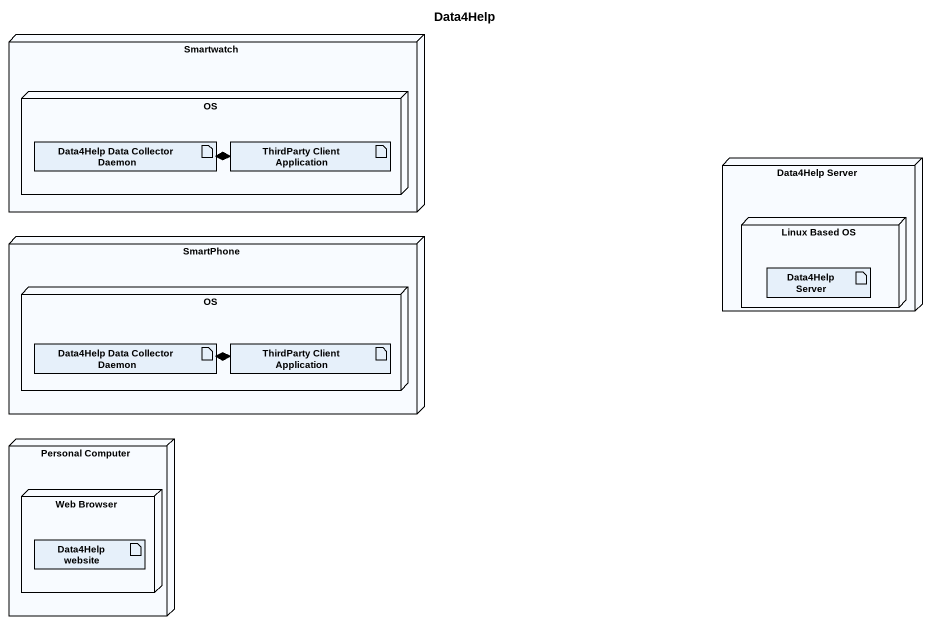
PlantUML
@startuml
title Data4Help
node Smartwatch {
  node OS {
    artifact "Data4Help Data Collector Daemon" as Data4Help_Data_Collector
    artifact "ThirdParty Client Application" as ThirdParty_Client
  }
}
node "Data4Help Server" as Data4Help_Server {
  node "Linux Based OS" as Linux_Based_OS {
    artifact "Data4Help Server" as Data4Help_Server_2
  }
}
node SmartPhone {
  node "OS" as OS_2 {
    artifact "Data4Help Data Collector Daemon" as Data4Help_Data_Collector_2
    artifact "ThirdParty Client Application" as ThirdParty_Client_2
  }
}
node "Personal Computer" as Personal_Computer {
  node "Web Browser" as Web_Browser {
    artifact "Data4Help website" as Data4Help_website
  }
}
ThirdParty_Client *-left- Data4Help_Data_Collector
ThirdParty_Client_2 *-left- Data4Help_Data_Collector_2
@enduml
